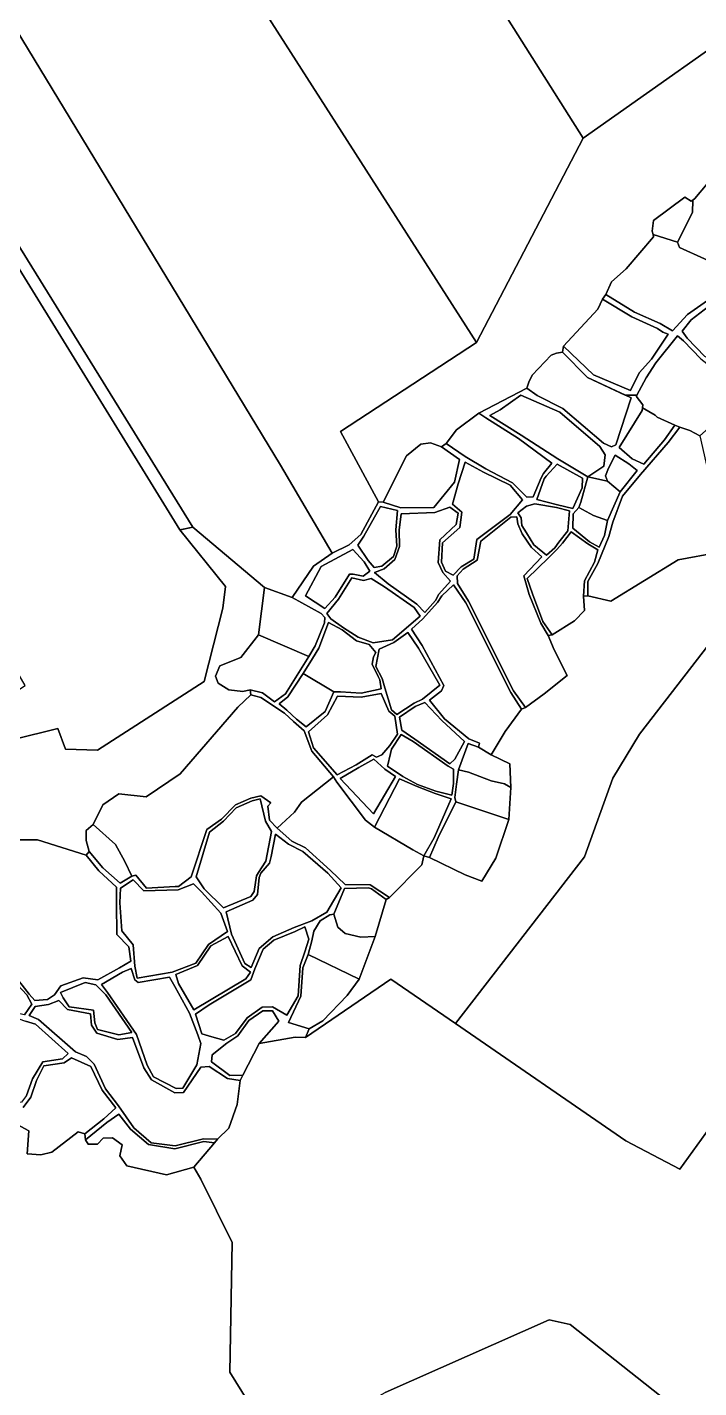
# Model space of a CAD drawing. Extents: x 542555 to 550520, y 1840485 to 1846995.
# Drawn here: x 548005.7 to 548148.2, y 1841789.4 to 1842078.1 of the extents above; entities that cross this region are included whole.
import ezdxf

# ---------------------------------------------------------------- set-up
doc = ezdxf.new("R2010")
doc.units = 0
doc.layers.add('Level 30', color=7, linetype='Continuous')

msp = doc.modelspace()

# ---------------------------------------------------------------- linework, layer by layer
at = {"layer": 'Level 30'}
for points in [[(548080.97, 1842197.17), (548095.0839, 1842178.18), (548165.17, 1842083.88), (548123.62, 1842054.52), (548058.5496, 1842157.5045), (548052.79, 1842166.62), (548041.55, 1842183.88), (548050.95, 1842188.68), (548055.01, 1842189.95), (548070.17, 1842193.4)], [(548041.55, 1842183.88), (548052.79, 1842166.62), (548058.5496, 1842157.5045), (548123.62, 1842054.52), (548100.99, 1842011.15), (548018.1689, 1842140.6082), (548002.98, 1842164.35), (548018.12, 1842170.65)], [(548002.98, 1842164.35), (548018.1689, 1842140.6082), (548100.99, 1842011.15), (548072.13, 1841992.3), (548080.24, 1841977.38), (548076.48, 1841970.47), (548073.95, 1841968.22), (548070.4, 1841966.51), (548059.44, 1841985.17), (547973.9505, 1842125.9886), (547957.54, 1842153.02), (547973.64, 1842156.34), (547989.73, 1842160.25), (548000, 1842163.43)], [(548066.44, 1841963.75), (548061.9, 1841957.06), (548056.05, 1841959.19), (548040.85, 1841971.99), (548000, 1842038), (547949.5828, 1842119.5691), (547937.14, 1842139.7), (547934.68, 1842144.5), (547940.64, 1842147.74), (547957.54, 1842153.02), (547973.9505, 1842125.9886), (548059.44, 1841985.17), (548070.4, 1841966.51)], [(548152.97, 1842047.38), (548156.45, 1842045.02), (548162.61, 1842041.86), (548160.06, 1842036.97), (548159.09, 1842033.28), (548155.97, 1842026.96), (548154.66, 1842026.52), (548144.08, 1842031.32), (548143.61, 1842032.43), (548146.83, 1842038.73), (548146.86, 1842041.38), (548147.34, 1842041.75), (548149.9, 1842044.87), (548152.68, 1842046.96)], [(548138.45, 1842034.08), (548138.29, 1842034.81), (548138.53, 1842037.03), (548145.17, 1842042.02), (548146.57, 1842041.16), (548146.86, 1842041.38), (548146.83, 1842038.73), (548143.61, 1842032.43)], [(548040.85, 1841971.99), (548038.09, 1841971.41), (548000, 1842033.26), (548000, 1842038)], [(548143.61, 1842032.43), (548144.08, 1842031.32), (548154.66, 1842026.52), (548150.7, 1842020.6), (548145.79, 1842017.12), (548142.61, 1842013.67), (548139.94, 1842015.22), (548134.49, 1842017.6), (548128.42, 1842021.35), (548129.65, 1842024.02), (548132.77, 1842026.78), (548138.56, 1842033.59), (548138.45, 1842034.08)], [(548141.64, 1842012.93), (548138.15, 1842007.63), (548135.54, 1842004.72), (548133.7, 1842000.98), (548125.79, 1842004.3), (548119.44, 1842010.38), (548126.71, 1842018.22), (548127.75, 1842020.39), (548133.97, 1842016.62), (548139.38, 1842014.17), (548140.54, 1842013.34)], [(548155.51, 1842017.29), (548158.3, 1842013.86), (548157.66, 1842010.92), (548155.39, 1842006.78), (548153.64, 1842005.97), (548149.46, 1842008.18), (548145.68, 1842012.08), (548144.6, 1842013.6), (548146.56, 1842016), (548150.21, 1842018.83), (548155.19, 1842017.1)], [(548153.74, 1841999.23), (548151.49, 1841994.13), (548148.39, 1841991.35), (548146.27, 1841992.48), (548144.15, 1841993.19), (548143.09, 1841993.61), (548139.36, 1841995.34), (548138.92, 1841995.78), (548136.22, 1841997.34), (548136.27, 1841997.95), (548134.9, 1841999.76), (548135.03, 1842000), (548137.01, 1842003.7), (548139.01, 1842006.87), (548143.65, 1842012.6), (548144.89, 1842011.53), (548148.56, 1842007.71), (548153.01, 1842004.24), (548155.76, 1842002.15)], [(548132.58, 1842000), (548133.8, 1841999.43), (548130.58, 1841989.44), (548129.65, 1841989.01), (548127.95, 1841989.82), (548119.3, 1841997.16), (548113.89, 1841999.91), (548111.71, 1842001.51), (548112.12, 1842002.79), (548112.83, 1842004.25), (548116.84, 1842008.51), (548117.95, 1842008.92), (548119.22, 1842009.15), (548124.54, 1842003.75), (548132.57, 1842000)], [(548143.09, 1841993.61), (548144.15, 1841993.19), (548141.68, 1841989.99), (548135.79, 1841983.15), (548131.98, 1841978.57), (548129.89, 1841973.05), (548129.1, 1841970.04), (548126.76, 1841964.28), (548124.64, 1841960.48), (548124.62, 1841957.41), (548123.73, 1841957.38), (548123.91, 1841960.61), (548126.03, 1841964.56), (548126.76, 1841967.21), (548124.6, 1841968.43), (548121.1, 1841970.99), (548119.21, 1841968.63), (548118.07, 1841967.27), (548116.24, 1841965.52), (548111.78, 1841961.14), (548112.89, 1841957.84), (548115.07, 1841952), (548117.02, 1841949.18), (548116.21, 1841948.98), (548114.67, 1841951.6), (548112.17, 1841957.7), (548111.04, 1841961.65), (548114.85, 1841965.7), (548112.65, 1841967.7), (548110.7, 1841970.59), (548109.75, 1841972.68), (548109.56, 1841974.22), (548108.31, 1841974.13), (548101.9, 1841969.04), (548101.15, 1841965.03), (548098.19, 1841963.12), (548096.9, 1841961.66), (548097, 1841960.05), (548099.32, 1841956.28), (548108.87, 1841937.27), (548111.39, 1841933.73), (548110.51, 1841933.35), (548108.29, 1841936.92), (548098.76, 1841955.93), (548096.09, 1841959.75), (548093.66, 1841957.46), (548092.75, 1841956.03), (548089.6, 1841952.54), (548087.23, 1841950.34), (548089.48, 1841946.89), (548094.04, 1841938.42), (548093.6, 1841937.26), (548091.06, 1841935.26), (548094.18, 1841931.34), (548099.38, 1841927.08), (548101.66, 1841926.17), (548101.44, 1841925.34), (548099.2, 1841926.08), (548097.15, 1841920.51), (548096.74, 1841917.44), (548096.43, 1841914.62), (548096.64, 1841913.69), (548092.84, 1841906.15), (548091.05, 1841901.89), (548089.84, 1841902.25), (548092.05, 1841906.08), (548095.64, 1841914.36), (548092.22, 1841915.48), (548088.38, 1841916.97), (548084.64, 1841918.59), (548079.36, 1841908.38), (548077.44, 1841909.86), (548071.36, 1841917.87), (548070.69, 1841919.02), (548066.04, 1841924.49), (548064.41, 1841928.76), (548062.15, 1841930.77), (548060.27, 1841932.52), (548055.27, 1841935.83), (548053.12, 1841936.43), (548052.98, 1841937.46), (548055.6, 1841936.88), (548058.14, 1841934.93), (548060.45, 1841936.66), (548065.43, 1841944.55), (548066.8, 1841946.82), (548068.78, 1841951.68), (548068.83, 1841952.82), (548068.08, 1841953.66), (548061.9, 1841957.06), (548066.44, 1841963.75), (548070.4, 1841966.51), (548073.95, 1841968.22), (548076.48, 1841970.47), (548080.24, 1841977.38), (548081.18, 1841977.31), (548084.95, 1841976.12), (548091.96, 1841976.18), (548096.3, 1841981.55), (548097.38, 1841986.37), (548093.56, 1841989.05), (548094.54, 1841989.78), (548098.57, 1841986.97), (548102.96, 1841984.38), (548108.65, 1841981.42), (548111.67, 1841978.38), (548112.99, 1841978.46), (548114.75, 1841982.48), (548115.21, 1841983.37), (548117, 1841985.54), (548109.9, 1841990.8), (548103, 1841995.18), (548101.5, 1841996.18), (548111.71, 1842001.51), (548113.89, 1841999.91), (548119.3, 1841997.16), (548127.95, 1841989.82), (548129.65, 1841989.01), (548130.58, 1841989.44), (548133.8, 1841999.43), (548132.58, 1842000), (548135.03, 1842000), (548134.9, 1841999.76), (548136.27, 1841997.95), (548136.22, 1841997.34), (548136.16, 1841996.74), (548131.27, 1841988.9), (548133.99, 1841986.46), (548136.48, 1841985.38), (548140.85, 1841990.55)], [(548128.01, 1841984.95), (548124.59, 1841982.68), (548118.22, 1841986.51), (548110.47, 1841991.52), (548103.8, 1841995.66), (548106.04, 1841996.86), (548110.37, 1841999.97), (548118.7, 1841996.42), (548127.18, 1841989.14), (548128.32, 1841987.36)], [(548124.59, 1841982.68), (548128.01, 1841984.95), (548128.32, 1841987.36), (548127.18, 1841989.14), (548118.7, 1841996.42), (548110.37, 1841999.97), (548106.04, 1841996.86), (548103.8, 1841995.66), (548110.47, 1841991.52), (548118.22, 1841986.51)], [(548136.22, 1841997.34), (548138.92, 1841995.78), (548139.36, 1841995.34), (548143.09, 1841993.61), (548140.85, 1841990.55), (548136.48, 1841985.38), (548133.99, 1841986.46), (548131.27, 1841988.9), (548136.16, 1841996.74)], [(548117, 1841985.54), (548115.21, 1841983.37), (548114.75, 1841982.48), (548112.99, 1841978.46), (548111.67, 1841978.38), (548108.65, 1841981.42), (548102.96, 1841984.38), (548098.57, 1841986.97), (548094.54, 1841989.78), (548096.74, 1841992.62), (548101.5, 1841996.18), (548103, 1841995.18), (548109.9, 1841990.8)], [(548148.39, 1841991.35), (548152.81, 1841971.81), (548152.79, 1841966.5), (548152.21, 1841966.59), (548143.78, 1841965.1), (548129.53, 1841956.3), (548124.62, 1841957.41), (548124.64, 1841960.48), (548126.76, 1841964.28), (548129.1, 1841970.04), (548129.89, 1841973.05), (548131.98, 1841978.57), (548135.79, 1841983.15), (548141.68, 1841989.99), (548144.15, 1841993.19), (548146.27, 1841992.48)], [(548093.56, 1841989.05), (548097.38, 1841986.37), (548096.3, 1841981.55), (548091.96, 1841976.18), (548084.95, 1841976.12), (548081.18, 1841977.31), (548086.12, 1841987.16), (548089.21, 1841989.62), (548091.26, 1841989.92)], [(548101.1, 1841969.41), (548100.44, 1841965.23), (548097.75, 1841963.6), (548096.02, 1841961.81), (548094.45, 1841962.69), (548093.55, 1841964.56), (548093.79, 1841968.7), (548097.46, 1841971.96), (548097.92, 1841975.2), (548095.89, 1841976.89), (548097.14, 1841981.18), (548098.57, 1841985.79), (548102.51, 1841983.68), (548108.16, 1841980.9), (548110.73, 1841977.81), (548108.15, 1841974.68)], [(548100.44, 1841965.23), (548101.1, 1841969.41), (548108.15, 1841974.68), (548110.73, 1841977.81), (548108.16, 1841980.9), (548102.51, 1841983.68), (548098.57, 1841985.79), (548097.14, 1841981.18), (548095.89, 1841976.89), (548097.92, 1841975.2), (548097.46, 1841971.96), (548093.79, 1841968.7), (548093.55, 1841964.56), (548094.45, 1841962.69), (548096.02, 1841961.81), (548097.75, 1841963.6)], [(548131.46, 1841979.5), (548135.09, 1841983.99), (548133.35, 1841985.45), (548130.43, 1841987.29), (548128.97, 1841984.49), (548128.38, 1841982.86), (548128.81, 1841981.77), (548124.59, 1841982.68), (548123.12, 1841977.31), (548122.74, 1841976.16), (548121.51, 1841974.83), (548121.4, 1841971.76), (548124.96, 1841968.87), (548127.02, 1841967.78), (548128.18, 1841970.22), (548128.8, 1841973.38)], [(548135.09, 1841983.99), (548131.46, 1841979.5), (548128.81, 1841981.77), (548128.38, 1841982.86), (548128.97, 1841984.49), (548130.43, 1841987.29), (548133.35, 1841985.45)], [(548123.48, 1841982.36), (548123.38, 1841980.35), (548121.47, 1841975.95), (548118.19, 1841976.72), (548113.82, 1841977.9), (548115.34, 1841982.23), (548115.77, 1841982.81), (548118.1, 1841985.33)], [(548123.38, 1841980.35), (548123.48, 1841982.36), (548118.1, 1841985.33), (548115.77, 1841982.81), (548115.34, 1841982.23), (548113.82, 1841977.9), (548118.19, 1841976.72), (548121.47, 1841975.95)], [(548131.46, 1841979.5), (548128.8, 1841973.38), (548125.84, 1841974.45), (548122.74, 1841976.16), (548123.12, 1841977.31), (548124.59, 1841982.68), (548128.81, 1841981.77)], [(548117.96, 1841976.17), (548120.7, 1841975.44), (548120.36, 1841971.2), (548118.49, 1841968.84), (548117.59, 1841967.58), (548115.87, 1841966.04), (548113.19, 1841968.24), (548111.59, 1841970.77), (548110.64, 1841972.37), (548110.45, 1841973.95), (548109.77, 1841975.05), (548111.59, 1841976.47), (548113.35, 1841976.97)], [(548120.7, 1841975.44), (548117.96, 1841976.17), (548113.35, 1841976.97), (548111.59, 1841976.47), (548109.77, 1841975.05), (548110.45, 1841973.95), (548110.64, 1841972.37), (548111.59, 1841970.77), (548113.19, 1841968.24), (548115.87, 1841966.04), (548117.59, 1841967.58), (548118.49, 1841968.84), (548120.36, 1841971.2)], [(548084.27, 1841975.56), (548083.91, 1841971.42), (548084.09, 1841967.99), (548083.36, 1841965.8), (548080.9, 1841963.7), (548079.28, 1841963.43), (548078, 1841964.92), (548075.84, 1841968.2), (548077.11, 1841970.06), (548080.64, 1841976.4)], [(548083.91, 1841971.42), (548084.27, 1841975.56), (548080.64, 1841976.4), (548077.11, 1841970.06), (548075.84, 1841968.2), (548078, 1841964.92), (548079.28, 1841963.43), (548080.9, 1841963.7), (548083.36, 1841965.8), (548084.09, 1841967.99)], [(548096.7, 1841972.59), (548093.23, 1841969.28), (548092.84, 1841964.53), (548093.87, 1841962.41), (548095.48, 1841960.51), (548093.03, 1841957.79), (548092.29, 1841956.42), (548090.02, 1841953.87), (548088.33, 1841955.63), (548082.26, 1841960), (548079.35, 1841962.38), (548081.41, 1841963.16), (548083.64, 1841965.11), (548084.63, 1841967.86), (548084.58, 1841971.36), (548085.02, 1841974.81), (548092.19, 1841975.12), (548095.37, 1841976.27), (548097.11, 1841974.98)], [(548093.23, 1841969.28), (548096.7, 1841972.59), (548097.11, 1841974.98), (548095.37, 1841976.27), (548092.19, 1841975.12), (548085.02, 1841974.81), (548084.58, 1841971.36), (548084.63, 1841967.86), (548083.64, 1841965.11), (548081.41, 1841963.16), (548079.35, 1841962.38), (548082.26, 1841960), (548088.33, 1841955.63), (548090.02, 1841953.87), (548092.29, 1841956.42), (548093.03, 1841957.79), (548095.48, 1841960.51), (548093.87, 1841962.41), (548092.84, 1841964.53)], [(548115.36, 1841936.67), (548111.39, 1841933.73), (548108.87, 1841937.27), (548099.32, 1841956.28), (548097, 1841960.05), (548096.9, 1841961.66), (548098.19, 1841963.12), (548101.15, 1841965.03), (548101.9, 1841969.04), (548108.31, 1841974.13), (548109.56, 1841974.22), (548109.75, 1841972.68), (548110.7, 1841970.59), (548112.65, 1841967.7), (548114.85, 1841965.7), (548111.04, 1841961.65), (548112.17, 1841957.7), (548114.67, 1841951.6), (548116.21, 1841948.98), (548117.45, 1841945.95), (548120.2, 1841940.5)], [(548122.74, 1841976.16), (548125.84, 1841974.45), (548128.8, 1841973.38), (548128.18, 1841970.22), (548127.02, 1841967.78), (548124.96, 1841968.87), (548121.4, 1841971.76), (548121.51, 1841974.83)], [(548119.21, 1841968.63), (548121.1, 1841970.99), (548124.6, 1841968.43), (548126.76, 1841967.21), (548126.03, 1841964.56), (548123.91, 1841960.61), (548123.73, 1841957.38), (548123.92, 1841954.33), (548121.8, 1841952.13), (548117.02, 1841949.18), (548115.07, 1841952), (548112.89, 1841957.84), (548111.78, 1841961.14), (548116.24, 1841965.52), (548118.07, 1841967.27)], [(548078.36, 1841962.63), (548076.93, 1841961.58), (548074.85, 1841962.03), (548074.07, 1841961.99), (548071, 1841957.16), (548068.85, 1841954.76), (548064.7, 1841957.4), (548068.08, 1841963.65), (548074.73, 1841967.28), (548077.16, 1841964.66)], [(548076.93, 1841961.58), (548078.36, 1841962.63), (548077.16, 1841964.66), (548074.73, 1841967.28), (548068.08, 1841963.65), (548064.7, 1841957.4), (548068.85, 1841954.76), (548071, 1841957.16), (548074.07, 1841961.99), (548074.85, 1841962.03)], [(548087.78, 1841954.97), (548089.08, 1841953.1), (548083.18, 1841948.12), (548079.09, 1841947.46), (548075.9, 1841948.67), (548072.78, 1841950.64), (548070.1, 1841952.57), (548069.28, 1841953.68), (548071.74, 1841956.71), (548074.58, 1841961.26), (548077.04, 1841960.66), (548078.64, 1841961.14), (548081.47, 1841959.36)], [(548089.08, 1841953.1), (548087.78, 1841954.97), (548081.47, 1841959.36), (548078.64, 1841961.14), (548077.04, 1841960.66), (548074.58, 1841961.26), (548071.74, 1841956.71), (548069.28, 1841953.68), (548070.1, 1841952.57), (548072.78, 1841950.64), (548075.9, 1841948.67), (548079.09, 1841947.46), (548083.18, 1841948.12)], [(548107.11, 1841928.63), (548104.1, 1841923.69), (548101.44, 1841925.34), (548101.66, 1841926.17), (548099.38, 1841927.08), (548094.18, 1841931.34), (548091.06, 1841935.26), (548093.6, 1841937.26), (548094.04, 1841938.42), (548089.48, 1841946.89), (548087.23, 1841950.34), (548089.6, 1841952.54), (548092.75, 1841956.03), (548093.66, 1841957.46), (548096.09, 1841959.75), (548098.76, 1841955.93), (548108.29, 1841936.92), (548110.51, 1841933.35)], [(548061.9, 1841957.06), (548068.08, 1841953.66), (548068.83, 1841952.82), (548068.78, 1841951.68), (548066.8, 1841946.82), (548065.43, 1841944.55), (548054.76, 1841949.16), (548056.05, 1841959.19)], [(548078.9, 1841942.93), (548079.13, 1841944.48), (548079.61, 1841945.44), (548078.2, 1841947.12), (548075.54, 1841947.9), (548072.52, 1841950.22), (548069.6, 1841951.77), (548067.57, 1841946.34), (548066.24, 1841944.15), (548064.24, 1841940.94), (548060.99, 1841935.99), (548059.15, 1841934.5), (548060.74, 1841933.15), (548062.78, 1841931.29), (548064.89, 1841929.61), (548068.88, 1841932.87), (548070.73, 1841937.03), (548072.14, 1841937.04), (548076.54, 1841936.79), (548080.78, 1841937.69), (548080.46, 1841939.63), (548080.12, 1841940.29)], [(548079.13, 1841944.48), (548078.9, 1841942.93), (548080.12, 1841940.29), (548080.46, 1841939.63), (548080.78, 1841937.69), (548076.54, 1841936.79), (548072.14, 1841937.04), (548070.73, 1841937.03), (548064.24, 1841940.94), (548066.24, 1841944.15), (548067.57, 1841946.34), (548069.6, 1841951.77), (548072.52, 1841950.22), (548075.54, 1841947.9), (548078.2, 1841947.12), (548079.61, 1841945.44)], [(548166.6, 1841870.51), (548164.98, 1841865.48), (548161.59, 1841859.96), (548144.13, 1841835.8), (548132.67, 1841841.83), (548096.53, 1841866.68), (548123.94, 1841902.03), (548129.89, 1841918.71), (548135.57, 1841928.1), (548150.31, 1841947.07), (548154.52, 1841952.71), (548161.6, 1841943.06), (548181.75, 1841915.23), (548187.4, 1841907.6), (548168.88, 1841896.51), (548165.16, 1841889.28), (548160.7, 1841886.35), (548161.39, 1841881.02), (548160.58, 1841875.94)], [(548054.76, 1841949.16), (548065.43, 1841944.55), (548060.45, 1841936.66), (548058.14, 1841934.93), (548055.6, 1841936.88), (548052.98, 1841937.46), (548051.44, 1841937.13), (548048.47, 1841937.46), (548046.21, 1841938.91), (548045.65, 1841940.42), (548046.56, 1841942.6), (548050.97, 1841944.33)], [(548093.25, 1841938.47), (548089.56, 1841935.5), (548087.79, 1841934.63), (548084.12, 1841932.28), (548082.95, 1841933.24), (548081.53, 1841937.94), (548080.97, 1841939.91), (548079.63, 1841942.45), (548080.34, 1841946.11), (548083.48, 1841947.51), (548086.4, 1841949.68), (548088.67, 1841946.31)], [(548089.56, 1841935.5), (548093.25, 1841938.47), (548088.67, 1841946.31), (548086.4, 1841949.68), (548083.48, 1841947.51), (548080.34, 1841946.11), (548079.63, 1841942.45), (548080.97, 1841939.91), (548081.53, 1841937.94), (548082.95, 1841933.24), (548084.12, 1841932.28), (548087.79, 1841934.63)], [(548064.24, 1841940.94), (548070.73, 1841937.03), (548068.88, 1841932.87), (548064.89, 1841929.61), (548062.78, 1841931.29), (548060.74, 1841933.15), (548059.15, 1841934.5), (548060.99, 1841935.99)], [(548062.37, 1841911.55), (548058.73, 1841908.13), (548057.07, 1841909.81), (548056.74, 1841912.84), (548057.4, 1841913.48), (548055.28, 1841915.02), (548053.12, 1841914.47), (548049.85, 1841913.08), (548046.9, 1841910.06), (548043.79, 1841907.83), (548040.46, 1841897.79), (548037.78, 1841895.78), (548037.05, 1841895.79), (548030.98, 1841895.43), (548028.72, 1841898.18), (548027.88, 1841897.98), (548026.39, 1841901.05), (548024.44, 1841904.7), (548019.7, 1841908.94), (548021.74, 1841913.06), (548025.15, 1841915.41), (548030.93, 1841914.81), (548038.12, 1841919.66), (548050.39, 1841933.83), (548053.12, 1841936.43), (548055.27, 1841935.83), (548060.27, 1841932.52), (548062.15, 1841930.77), (548064.41, 1841928.76), (548066.04, 1841924.49), (548070.69, 1841919.02), (548063.85, 1841913.67)], [(548080.74, 1841936.73), (548082.4, 1841932.93), (548083.67, 1841931.89), (548084.24, 1841928.1), (548082.58, 1841925.67), (548080.93, 1841923.72), (548079.8, 1841923.2), (548078.88, 1841923.7), (548075.5, 1841921.54), (548071.45, 1841919.42), (548066.43, 1841925.18), (548065.39, 1841928.61), (548069.36, 1841932.15), (548071.53, 1841936.12), (548076.53, 1841935.93)], [(548082.4, 1841932.93), (548080.74, 1841936.73), (548076.53, 1841935.93), (548071.53, 1841936.12), (548069.36, 1841932.15), (548065.39, 1841928.61), (548066.43, 1841925.18), (548071.45, 1841919.42), (548075.5, 1841921.54), (548078.88, 1841923.7), (548079.8, 1841923.2), (548080.93, 1841923.72), (548082.58, 1841925.67), (548084.24, 1841928.1), (548083.67, 1841931.89)], [(548093.63, 1841930.98), (548098.43, 1841926.53), (548096.39, 1841922.81), (548095.34, 1841921.78), (548087.91, 1841926.99), (548085.18, 1841928.95), (548084.63, 1841931.7), (548088.02, 1841933.95), (548090.03, 1841934.82)], [(548098.43, 1841926.53), (548093.63, 1841930.98), (548090.03, 1841934.82), (548088.02, 1841933.95), (548084.63, 1841931.7), (548085.18, 1841928.95), (548087.91, 1841926.99), (548095.34, 1841921.78), (548096.39, 1841922.81)], [(548096.13, 1841917.59), (548095.76, 1841915.12), (548092.34, 1841916), (548088.49, 1841917.43), (548085.39, 1841919.12), (548082.1, 1841921.26), (548082.72, 1841924), (548083, 1841924.92), (548085.04, 1841928.04), (548087.57, 1841926.52), (548094.96, 1841921.26), (548096.15, 1841920.66)], [(548095.76, 1841915.12), (548096.13, 1841917.59), (548096.15, 1841920.66), (548094.96, 1841921.26), (548087.57, 1841926.52), (548085.04, 1841928.04), (548083, 1841924.92), (548082.72, 1841924), (548082.1, 1841921.26), (548085.39, 1841919.12), (548088.49, 1841917.43), (548092.34, 1841916)], [(548099.32, 1841920), (548097.15, 1841920.51), (548099.2, 1841926.08), (548101.44, 1841925.34), (548104.1, 1841923.69), (548108.07, 1841921.77), (548108.26, 1841916.8), (548106.95, 1841917.56), (548104.11, 1841918.16)], [(548083.8, 1841919.07), (548079.15, 1841911.18), (548072.1, 1841918.67), (548076.05, 1841921.02), (548079.22, 1841922.75), (548081.57, 1841920.65)], [(548079.15, 1841911.18), (548083.8, 1841919.07), (548081.57, 1841920.65), (548079.22, 1841922.75), (548076.05, 1841921.02), (548072.1, 1841918.67)], [(548108.26, 1841916.8), (548107.87, 1841910.01), (548096.64, 1841913.69), (548096.43, 1841914.62), (548096.74, 1841917.44), (548097.15, 1841920.51), (548099.32, 1841920), (548104.11, 1841918.16), (548106.95, 1841917.56)], [(548079.36, 1841908.38), (548087.52, 1841903.57), (548089.84, 1841902.25), (548089.4, 1841900.35), (548082.51, 1841893.44), (548078.47, 1841896.13), (548073.12, 1841896.21), (548070.04, 1841899.16), (548064.74, 1841903.96), (548061.84, 1841905.39), (548058.73, 1841908.13), (548062.37, 1841911.55), (548063.85, 1841913.67), (548070.69, 1841919.02), (548071.36, 1841917.87), (548077.44, 1841909.86)], [(548079.36, 1841908.38), (548084.64, 1841918.59), (548088.38, 1841916.97), (548092.22, 1841915.48), (548095.64, 1841914.36), (548092.05, 1841906.08), (548089.84, 1841902.25), (548087.52, 1841903.57)], [(548053.4, 1841913.94), (548055.07, 1841914.37), (548056.26, 1841909.65), (548057.48, 1841907.46), (548056.33, 1841901.11), (548054.76, 1841898.74), (548054.3, 1841898.02), (548053.81, 1841894.67), (548053.11, 1841893.61), (548047.34, 1841891.24), (548043.21, 1841895.3), (548041.54, 1841897.84), (548044.33, 1841907.26), (548047.32, 1841909.61), (548049.98, 1841912.43)], [(548055.07, 1841914.37), (548053.4, 1841913.94), (548049.98, 1841912.43), (548047.32, 1841909.61), (548044.33, 1841907.26), (548041.54, 1841897.84), (548043.21, 1841895.3), (548047.34, 1841891.24), (548053.11, 1841893.61), (548053.81, 1841894.67), (548054.3, 1841898.02), (548054.76, 1841898.74), (548056.33, 1841901.11), (548057.48, 1841907.46), (548056.26, 1841909.65)], [(548096.64, 1841913.69), (548107.87, 1841910.01), (548105.12, 1841901.76), (548102.16, 1841896.87), (548098.62, 1841898.25), (548091.05, 1841901.89), (548092.84, 1841906.15)], [(548019.7, 1841908.94), (548024.44, 1841904.7), (548026.39, 1841901.05), (548027.88, 1841897.98), (548025.41, 1841896.45), (548021.7, 1841899.7), (548018.8, 1841903.2), (548018.22, 1841905.53), (548018.21, 1841907.64)], [(548058.37, 1841906.88), (548061.11, 1841904.72), (548064.16, 1841903.19), (548069.49, 1841898.6), (548072.27, 1841895.49), (548069.23, 1841890.34), (548066.09, 1841888.47), (548062.29, 1841887.03), (548057.76, 1841885.08), (548054.87, 1841882.64), (548053.16, 1841878.55), (548051.84, 1841879.42), (548049.01, 1841885.64), (548047.88, 1841890.37), (548053.55, 1841892.83), (548054.52, 1841894.09), (548054.89, 1841897.65), (548055.28, 1841898.58), (548057.06, 1841900.7), (548057.45, 1841902.12)], [(548061.11, 1841904.72), (548058.37, 1841906.88), (548057.45, 1841902.12), (548057.06, 1841900.7), (548055.28, 1841898.58), (548054.89, 1841897.65), (548054.52, 1841894.09), (548053.55, 1841892.83), (548047.88, 1841890.37), (548049.01, 1841885.64), (548051.84, 1841879.42), (548053.16, 1841878.55), (548054.87, 1841882.64), (548057.76, 1841885.08), (548062.29, 1841887.03), (548066.09, 1841888.47), (548069.23, 1841890.34), (548072.27, 1841895.49), (548069.49, 1841898.6), (548064.16, 1841903.19)], [(548048.19, 1841886.21), (548044.16, 1841883.45), (548041.48, 1841879.53), (548036.45, 1841877.6), (548028.98, 1841876.33), (548028.55, 1841878.86), (548028.16, 1841883.42), (548025.78, 1841886.33), (548025.34, 1841892.28), (548025.5, 1841895.42), (548028.19, 1841897.2), (548030.44, 1841894.85), (548037.73, 1841895.05), (548040.99, 1841896.35), (548042.67, 1841894.66), (548046.77, 1841890.09)], [(548044.16, 1841883.45), (548048.19, 1841886.21), (548046.77, 1841890.09), (548042.67, 1841894.66), (548040.99, 1841896.35), (548037.73, 1841895.05), (548030.44, 1841894.85), (548028.19, 1841897.2), (548025.5, 1841895.42), (548025.34, 1841892.28), (548025.78, 1841886.33), (548028.16, 1841883.42), (548028.55, 1841878.86), (548028.98, 1841876.33), (548036.45, 1841877.6), (548041.48, 1841879.53)], [(548081.86, 1841893), (548079.49, 1841885.15), (548076.43, 1841885.04), (548073.17, 1841885.8), (548071.59, 1841887.1), (548070.72, 1841889.88), (548073.01, 1841895.37), (548078.11, 1841895.49), (548078.74, 1841895.29)], [(548079.49, 1841885.15), (548076.09, 1841876.08), (548065.27, 1841881.32), (548066.1, 1841884.25), (548066.5, 1841886.31), (548067.8, 1841888.46), (548069.85, 1841889.76), (548070.72, 1841889.88), (548071.59, 1841887.1), (548073.17, 1841885.8), (548076.43, 1841885.04)], [(548044.66, 1841883.18), (548048.31, 1841885.17), (548051.31, 1841878.94), (548053.06, 1841877.61), (548052.08, 1841876.16), (548041, 1841869.59), (548037.8, 1841875.15), (548037.24, 1841877.09), (548041.84, 1841878.99)], [(548048.31, 1841885.17), (548044.66, 1841883.18), (548041.84, 1841878.99), (548037.24, 1841877.09), (548037.8, 1841875.15), (548041, 1841869.59), (548052.08, 1841876.16), (548053.06, 1841877.61), (548051.31, 1841878.94)], [(548064.61, 1841887.21), (548065.45, 1841884.6), (548064.6, 1841881.89), (548063.6, 1841879.01), (548063.2, 1841872.56), (548060.74, 1841868.48), (548057.72, 1841870.24), (548055.52, 1841870.16), (548052.35, 1841867.93), (548049.89, 1841864.56), (548047.43, 1841863.17), (548044.86, 1841863.86), (548042.73, 1841864.52), (548041.36, 1841868.68), (548044.31, 1841870.68), (548053.14, 1841875.97), (548053.94, 1841878.32), (548055.74, 1841882.47), (548058.01, 1841884.41), (548062.55, 1841886.2)], [(548065.45, 1841884.6), (548064.61, 1841887.21), (548062.55, 1841886.2), (548058.01, 1841884.41), (548055.74, 1841882.47), (548053.94, 1841878.32), (548053.14, 1841875.97), (548044.31, 1841870.68), (548041.36, 1841868.68), (548042.73, 1841864.52), (548044.86, 1841863.86), (548047.43, 1841863.17), (548049.89, 1841864.56), (548052.35, 1841867.93), (548055.52, 1841870.16), (548057.72, 1841870.24), (548060.74, 1841868.48), (548063.2, 1841872.56), (548063.6, 1841879.01), (548064.6, 1841881.89)], [(548001.71, 1841876.97), (548005.6, 1841872.75), (548006.66, 1841870.82), (548005.09, 1841868.57), (548002.46, 1841869.1), (548000, 1841868.57), (547999.78, 1841868.52), (547998.27, 1841869.72), (547994.49, 1841874.72), (547992.07, 1841876.9), (547990.05, 1841879.36), (547991.71, 1841880.12), (547993.65, 1841879.45), (547996.54, 1841879.66), (547999.3, 1841876.93), (548000, 1841876.95), (548000, 1841876.94)], [(548065.27, 1841881.32), (548076.09, 1841876.08), (548073.56, 1841872.61), (548068.42, 1841867.29), (548065.48, 1841865.58), (548061.13, 1841866.89), (548063.74, 1841872.47), (548064.19, 1841878.54)], [(548041.91, 1841864.32), (548042.54, 1841862.42), (548041.68, 1841857.94), (548038.7, 1841852.96), (548037.31, 1841852.88), (548032.46, 1841855.4), (548031.1, 1841857.88), (548028.9, 1841864.38), (548022.73, 1841873.28), (548021.47, 1841875), (548025.93, 1841877.62), (548027.74, 1841878.38), (548028.55, 1841875.96), (548029.24, 1841875.39), (548035.89, 1841876.55), (548037, 1841874.52), (548040.13, 1841868.9)], [(548042.54, 1841862.42), (548041.91, 1841864.32), (548040.13, 1841868.9), (548037, 1841874.52), (548035.89, 1841876.55), (548029.24, 1841875.39), (548028.55, 1841875.96), (548027.74, 1841878.38), (548025.93, 1841877.62), (548021.47, 1841875), (548022.73, 1841873.28), (548028.9, 1841864.38), (548031.1, 1841857.88), (548032.46, 1841855.4), (548037.31, 1841852.88), (548038.7, 1841852.96), (548041.68, 1841857.94)], [(548022.35, 1841872.81), (548027.89, 1841864.79), (548025.1, 1841864.28), (548020.62, 1841865.39), (548020.04, 1841866.82), (548019.73, 1841869.54), (548014.57, 1841870.25), (548013.33, 1841872.13), (548012.72, 1841873.26), (548018.01, 1841875.42), (548020.22, 1841874.9)], [(548027.89, 1841864.79), (548022.35, 1841872.81), (548020.22, 1841874.9), (548018.01, 1841875.42), (548012.72, 1841873.26), (548013.33, 1841872.13), (548014.57, 1841870.25), (548019.73, 1841869.54), (548020.04, 1841866.82), (548020.62, 1841865.39), (548025.1, 1841864.28)], [(548048.47, 1841844.46), (548046.08, 1841842.16), (548043.05, 1841842.24), (548037.06, 1841840.74), (548031.95, 1841841.41), (548028.29, 1841844.58), (548025.08, 1841849.23), (548022.32, 1841852.83), (548019.91, 1841858.06), (548018.26, 1841859.71), (548015.92, 1841860.72), (548008.05, 1841867.52), (548006.11, 1841868.37), (548007.4, 1841870.28), (548010.19, 1841870.71), (548012.42, 1841871.6), (548014.21, 1841869.64), (548019.11, 1841868.78), (548019.31, 1841866.32), (548020.42, 1841864.63), (548024.92, 1841863.31), (548028.02, 1841863.71), (548030.43, 1841857.28), (548032.05, 1841854.73), (548036.99, 1841852.01), (548038.82, 1841852.06), (548042.53, 1841857.41), (548044.26, 1841857.55), (548048.17, 1841855.01), (548050.88, 1841854.63), (548050.25, 1841849.51)], [(548007.46, 1841866.58), (548014.34, 1841860.35), (548013.16, 1841859.21), (548009.03, 1841858.59), (548006.78, 1841854.94), (548005.55, 1841851.43), (548004.48, 1841850.02), (548002.31, 1841849.57), (548000, 1841850.27), (547997.22, 1841851.11), (547989.87, 1841850.66), (547985.64, 1841848.13), (547983.39, 1841847.51), (547980.91, 1841849.17), (547979.33, 1841851.01), (547979.72, 1841852.75), (547985.27, 1841855.34), (547985.67, 1841858.12), (547996.07, 1841864.11), (547998.12, 1841865.73), (548000, 1841867.37), (548002.7, 1841868.09), (548005.34, 1841867.16)], [(548059.06, 1841867.2), (548054.89, 1841862.42), (548051.45, 1841855.76), (548048.7, 1841855.64), (548044.81, 1841858.58), (548044.9, 1841860.04), (548048, 1841862.52), (548050.37, 1841864.08), (548052.72, 1841867.3), (548055.66, 1841869.36), (548057.73, 1841869.39)], [(548045.41, 1841841.35), (548041.02, 1841836.2), (548035.22, 1841834.62), (548026.81, 1841836.48), (548025.36, 1841838.63), (548025.86, 1841840.95), (548023.77, 1841842.46), (548021.77, 1841842.36), (548020.58, 1841841.13), (548018.61, 1841841.11), (548018.07, 1841841.98), (548022.55, 1841845.66), (548025.14, 1841847.49), (548027.61, 1841844.25), (548031.4, 1841840.99), (548037.02, 1841840.09), (548043.14, 1841841.67)], [(548152.22, 1841779.07), (548148.94, 1841769.3), (548144.21, 1841758.6), (548139.64, 1841749.56), (548132.77, 1841743), (548124.51, 1841735.1), (548116.3, 1841732.54), (548113.22, 1841732.35), (548105.41, 1841732.29), (548103.29, 1841734.23), (548103.87, 1841737.27), (548102.38, 1841758.22), (548089.47, 1841773.58), (548077.71, 1841786.19), (548081.62, 1841788.4), (548116.39, 1841803.8), (548120.9, 1841802.87), (548147.92, 1841781.38)]]:
    msp.add_lwpolyline(points, close=True, dxfattribs=at)
for points in [[(547946.873, 1842119.0095), (547993.69, 1842043.51), (548000, 1842033.26), (548038.09, 1841971.41), (548047.77, 1841959.42), (548047.2, 1841954.81), (548043.2, 1841939.27), (548020.63, 1841924.68), (548013.83, 1841924.91), (548012.2, 1841929.28), (548002.76, 1841926.93), (547998.19, 1841933.8), (548005.26, 1841938.37), (547993.65, 1841958.37), (548002.94, 1841965.05), (547980.95, 1841999.9), (547978.91, 1842003.46), (547977.11, 1842006.39), (547976.48, 1842007.24), (547973.96, 1842011.86), (547972.26, 1842015.3), (547967.28, 1842024.23), (547952.61, 1842054.81), (547911.34, 1842127.82)], [(548149.9, 1842044.87), (548147.34, 1842041.75), (548146.86, 1842041.38), (548146.57, 1842041.16), (548145.17, 1842042.02), (548138.53, 1842037.03), (548138.29, 1842034.81), (548138.45, 1842034.08), (548138.56, 1842033.59), (548132.77, 1842026.78), (548129.65, 1842024.02), (548128.42, 1842021.35), (548127.75, 1842020.39), (548126.71, 1842018.22), (548119.44, 1842010.38), (548119.22, 1842009.15), (548117.95, 1842008.92), (548116.84, 1842008.51), (548112.83, 1842004.25), (548112.12, 1842002.79), (548111.71, 1842001.51), (548101.5, 1841996.18), (548096.74, 1841992.62), (548094.54, 1841989.78), (548093.56, 1841989.05), (548091.26, 1841989.92), (548089.21, 1841989.62), (548086.12, 1841987.16), (548081.18, 1841977.31), (548080.24, 1841977.38), (548072.13, 1841992.3), (548100.99, 1842011.15), (548123.62, 1842054.52), (548165.17, 1842083.88)], [(548148.56, 1842007.71), (548144.89, 1842011.53), (548143.65, 1842012.6), (548139.01, 1842006.87), (548137.01, 1842003.7), (548135.03, 1842000), (548132.58, 1842000), (548124.54, 1842003.75), (548119.22, 1842009.15), (548119.44, 1842010.38), (548125.79, 1842004.3), (548133.7, 1842000.98), (548135.54, 1842004.72), (548138.15, 1842007.63), (548141.64, 1842012.93), (548140.54, 1842013.34), (548139.38, 1842014.17), (548133.97, 1842016.62), (548127.75, 1842020.39), (548128.42, 1842021.35), (548134.49, 1842017.6), (548139.94, 1842015.22), (548142.61, 1842013.67), (548145.79, 1842017.12), (548150.7, 1842020.6)], [(548150.21, 1842018.83), (548146.56, 1842016), (548144.6, 1842013.6), (548145.68, 1842012.08), (548149.46, 1842008.18)], [(548002.76, 1841926.93), (548012.2, 1841929.28), (548013.83, 1841924.91), (548020.63, 1841924.68), (548043.2, 1841939.27), (548047.2, 1841954.81), (548047.77, 1841959.42), (548038.09, 1841971.41), (548038.19, 1841971.43), (548040.85, 1841971.99), (548056.05, 1841959.19), (548054.76, 1841949.16), (548050.97, 1841944.33), (548046.56, 1841942.6), (548045.65, 1841940.42), (548046.21, 1841938.91), (548048.47, 1841937.46), (548051.44, 1841937.13), (548052.98, 1841937.46), (548053.12, 1841936.43), (548050.39, 1841933.83), (548038.12, 1841919.66), (548030.93, 1841914.81), (548025.15, 1841915.41), (548021.74, 1841913.06), (548019.7, 1841908.94), (548018.21, 1841907.64), (548018.22, 1841905.53), (548018.8, 1841903.2), (548018.18, 1841902.4), (548007.88, 1841905.67), (548004, 1841905.68)], [(548150.31, 1841947.07), (548135.57, 1841928.1), (548129.89, 1841918.71), (548123.94, 1841902.03), (548096.53, 1841866.68), (548082.85, 1841876.09), (548064.72, 1841863.73), (548065.48, 1841865.58), (548068.42, 1841867.29), (548073.56, 1841872.61), (548076.09, 1841876.08), (548079.49, 1841885.15), (548081.86, 1841893), (548082.51, 1841893.44), (548089.4, 1841900.35), (548089.84, 1841902.25), (548091.05, 1841901.89), (548098.62, 1841898.25), (548102.16, 1841896.87), (548105.12, 1841901.76), (548107.87, 1841910.01), (548108.26, 1841916.8), (548108.07, 1841921.77), (548104.1, 1841923.69), (548107.11, 1841928.63), (548110.51, 1841933.35), (548111.39, 1841933.73), (548115.36, 1841936.67), (548120.2, 1841940.5), (548117.45, 1841945.95), (548116.21, 1841948.98), (548117.02, 1841949.18), (548121.8, 1841952.13), (548123.92, 1841954.33), (548123.73, 1841957.38), (548124.62, 1841957.41), (548129.53, 1841956.3), (548143.78, 1841965.1), (548152.21, 1841966.59)], [(548002.38, 1841877.72), (548006.12, 1841872.93), (548007.28, 1841871.61), (548010.01, 1841871.78), (548011.46, 1841872.75), (548012.82, 1841874.66), (548017.55, 1841876.35), (548020.68, 1841875.97), (548025.24, 1841878.51), (548027.66, 1841879.9), (548027.24, 1841882.94), (548024.7, 1841885.57), (548024.6, 1841892.11), (548024.63, 1841895.63), (548020.91, 1841899.1), (548018.18, 1841902.4), (548018.8, 1841903.2), (548021.7, 1841899.7), (548025.41, 1841896.45), (548027.88, 1841897.98), (548028.72, 1841898.18), (548030.98, 1841895.43), (548037.05, 1841895.79), (548037.78, 1841895.78), (548040.46, 1841897.79), (548043.79, 1841907.83), (548046.9, 1841910.06), (548049.85, 1841913.08), (548053.12, 1841914.47), (548055.28, 1841915.02), (548057.4, 1841913.48), (548056.74, 1841912.84), (548057.07, 1841909.81), (548058.73, 1841908.13), (548061.84, 1841905.39), (548064.74, 1841903.96), (548070.04, 1841899.16), (548073.12, 1841896.21), (548078.47, 1841896.13), (548082.51, 1841893.44), (548081.86, 1841893), (548078.74, 1841895.29), (548078.11, 1841895.49), (548073.01, 1841895.37), (548070.72, 1841889.88), (548069.85, 1841889.76), (548067.8, 1841888.46), (548066.5, 1841886.31), (548066.1, 1841884.25), (548065.27, 1841881.32), (548064.19, 1841878.54), (548063.74, 1841872.47), (548061.13, 1841866.89), (548065.48, 1841865.58), (548064.72, 1841863.73), (548062.52, 1841863.77), (548054.89, 1841862.42), (548059.06, 1841867.2), (548057.73, 1841869.39), (548055.66, 1841869.36), (548052.72, 1841867.3), (548050.37, 1841864.08), (548048, 1841862.52), (548044.9, 1841860.04), (548044.81, 1841858.58), (548048.7, 1841855.64), (548051.45, 1841855.76), (548050.88, 1841854.63), (548048.17, 1841855.01), (548044.26, 1841857.55), (548042.53, 1841857.41), (548038.82, 1841852.06), (548036.99, 1841852.01), (548032.05, 1841854.73), (548030.43, 1841857.28), (548028.02, 1841863.71), (548024.92, 1841863.31), (548020.42, 1841864.63), (548019.31, 1841866.32), (548019.11, 1841868.78), (548014.21, 1841869.64), (548012.42, 1841871.6), (548010.19, 1841870.71), (548007.4, 1841870.28), (548006.11, 1841868.37), (548008.05, 1841867.52), (548015.92, 1841860.72), (548018.26, 1841859.71), (548019.91, 1841858.06), (548022.32, 1841852.83), (548025.08, 1841849.23), (548028.29, 1841844.58), (548031.95, 1841841.41), (548037.06, 1841840.74), (548043.05, 1841842.24), (548046.08, 1841842.16), (548045.41, 1841841.35), (548043.14, 1841841.67), (548037.02, 1841840.09), (548031.4, 1841840.99), (548027.61, 1841844.25), (548025.14, 1841847.49), (548022.55, 1841845.66), (548018.07, 1841841.98), (548017.93, 1841843.26), (548021.91, 1841846.5), (548024.51, 1841848.8), (548021.56, 1841852.54), (548019.21, 1841857.54), (548015.07, 1841859.43), (548013.5, 1841858.38), (548009.24, 1841857.71), (548007.69, 1841854.61), (548006.42, 1841851.04), (548004.86, 1841848.89)], [(548004, 1841905.68), (548007.88, 1841905.67), (548018.18, 1841902.4), (548020.91, 1841899.1), (548024.63, 1841895.63), (548024.6, 1841892.11), (548024.7, 1841885.57), (548027.24, 1841882.94), (548027.66, 1841879.9), (548025.24, 1841878.51), (548020.68, 1841875.97), (548017.55, 1841876.35), (548012.82, 1841874.66), (548011.46, 1841872.75), (548010.01, 1841871.78), (548007.28, 1841871.61), (548006.12, 1841872.93), (548002.38, 1841877.72)], [(548057.93, 1841777.77), (548048.65, 1841792.74), (548049.18, 1841820.26), (548042.5, 1841833.64), (548041.02, 1841836.2), (548045.41, 1841841.35), (548046.08, 1841842.16), (548048.47, 1841844.46), (548050.25, 1841849.51), (548050.88, 1841854.63), (548051.45, 1841855.76), (548054.89, 1841862.42), (548062.52, 1841863.77), (548064.72, 1841863.73), (548082.85, 1841876.09), (548096.53, 1841866.68), (548132.67, 1841841.83), (548144.13, 1841835.8), (548161.59, 1841859.96)], [(548005.09, 1841868.57), (548006.66, 1841870.82), (548005.6, 1841872.75)], [(548005.55, 1841851.43), (548006.78, 1841854.94), (548009.03, 1841858.59), (548013.16, 1841859.21), (548014.34, 1841860.35), (548007.46, 1841866.58), (548005.34, 1841867.16)], [(548004.86, 1841848.89), (548006.42, 1841851.04), (548007.69, 1841854.61), (548009.24, 1841857.71), (548013.5, 1841858.38), (548015.07, 1841859.43), (548019.21, 1841857.54), (548021.56, 1841852.54), (548024.51, 1841848.8), (548021.91, 1841846.5), (548017.93, 1841843.26), (548016.47, 1841843.72), (548010.88, 1841839.42), (548008.58, 1841838.81), (548005.7, 1841839.08), (548006.06, 1841843.94), (548003.53, 1841845.29)], [(548003.53, 1841845.29), (548006.06, 1841843.94), (548005.7, 1841839.08), (548008.58, 1841838.81), (548010.88, 1841839.42), (548016.47, 1841843.72), (548017.93, 1841843.26), (548018.07, 1841841.98), (548018.61, 1841841.11), (548020.58, 1841841.13), (548021.77, 1841842.36), (548023.77, 1841842.46), (548025.86, 1841840.95), (548025.36, 1841838.63), (548026.81, 1841836.48), (548035.22, 1841834.62), (548041.02, 1841836.2), (548042.5, 1841833.64), (548049.18, 1841820.26), (548048.65, 1841792.74), (548057.93, 1841777.77), (548022.31, 1841762.78), (548014.88, 1841769.74), (548000.05, 1841778.57)], [(548147.92, 1841781.38), (548120.9, 1841802.87), (548116.39, 1841803.8), (548081.62, 1841788.4)]]:
    msp.add_lwpolyline(points, dxfattribs=at)

doc.saveas('drawing.dxf')
